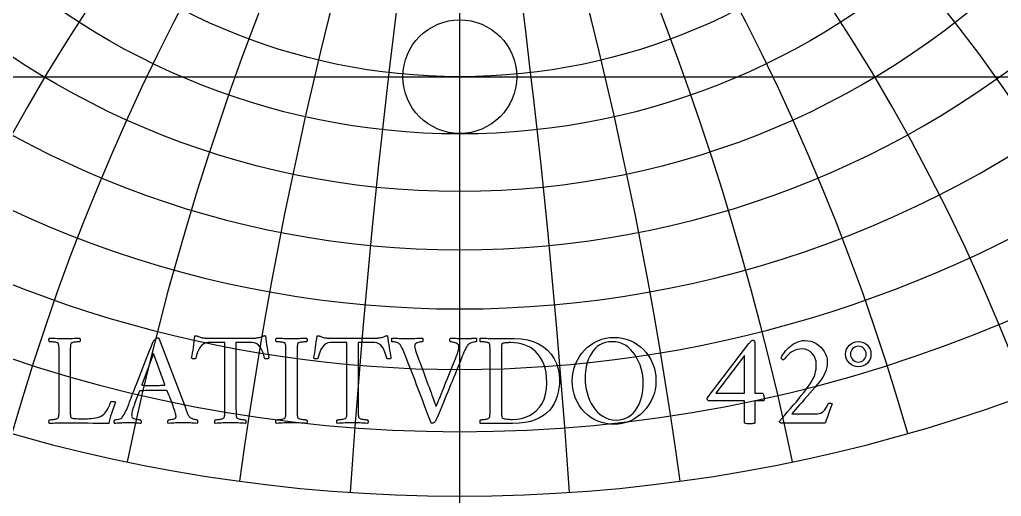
# Model space of a CAD drawing. Header units: millimetres. Extents: x -71 to 71, y -71 to 73.
# Drawn here: x -18.5 to 22.76, y -17.65 to 2.4 of the extents above; entities that cross this region are included whole.
import ezdxf

# ---------------------------------------------------------------- set-up
doc = ezdxf.new("R2010")
doc.units = ezdxf.units.MM
for name, color, linetype in [('CUT_INNER', 6, 'Continuous'), ('CUT_OUTER', 1, 'Continuous'), ('ENGRAVE', 7, 'Continuous'), ('ENGRAVE_FINE', 8, 'Continuous'), ('TEXT', 5, 'Continuous')]:
    doc.layers.add(name, color=color, linetype=linetype)

msp = doc.modelspace()

# ---------------------------------------------------------------- linework, layer by layer
at = {"layer": 'CUT_INNER'}
msp.add_circle((0, 0), 2.39, dxfattribs=at)
at = {"layer": 'CUT_OUTER'}
msp.add_arc((-0.0002, -0.0002), 71.2199, 143.788848, 87.803032, dxfattribs=at)
at = {"layer": 'ENGRAVE'}
for points in [[(0, -70.2), (0, 70.2)], [(-70.2, 0), (70.2, 0)]]:
    msp.add_lwpolyline(points, dxfattribs=at)
for centre, radius in [((0, 0), 70.2), ((0, 29.209), 34.0388), ((0, 27.169), 29.5772), ((0, 25.5175), 25.5175), ((0, 0), 45.9522), ((0, 0), 30.0798)]:
    msp.add_circle(centre, radius, dxfattribs=at)
for centre, radius, start, end in [((0, 31.741), 39.0191, 104.50551, 75.49449), ((0, 34.912), 44.6795, 146.69677, 33.30323), ((0, 38.9367), 51.2495, 168.64959, 11.35041), ((0, 44.1398), 59.0705, 185.608142, 354.391858), ((0, 51.0351), 68.6745, 199.959035, 340.040965), ((0, -41.3755), 61.8348, 42, 138), ((0, -41.3755), 61.8348, 42, 138)]:
    msp.add_arc(centre, radius, start, end, dxfattribs=at)
at = {"layer": 'ENGRAVE_FINE'}
for centre, radius, start, end in [((-350.6823, -41.3755), 356.0921, 3.846969, 18.080135), ((-350.6823, -41.3755), 356.0921, 3.846969, 18.080135), ((350.6823, -41.3755), 356.0921, 161.919865, 176.153031), ((350.6823, -41.3755), 356.0921, 161.919865, 176.153031), ((-169.8896, -41.3755), 180.7927, 7.744385, 36.376389), ((-169.8896, -41.3755), 180.7927, 7.744385, 36.376389), ((169.8896, -41.3755), 180.7927, 143.623611, 172.255615), ((169.8896, -41.3755), 180.7927, 143.623611, 172.255615), ((-107.1009, -41.3755), 123.6695, 11.745134, 55.103196), ((-107.1009, -41.3755), 123.6695, 11.745134, 55.103196), ((107.1009, -41.3755), 123.6695, 124.896804, 168.254866), ((107.1009, -41.3755), 123.6695, 124.896804, 168.254866), ((-73.6918, -41.3755), 96.1978, 15.907198, 74.457561), ((-73.6918, -41.3755), 96.1978, 15.907198, 74.457561), ((73.6918, -41.3755), 96.1978, 105.542439, 164.092802), ((73.6918, -41.3755), 96.1978, 105.542439, 164.092802), ((-51.8855, -41.3755), 80.7195, 20.296793, 94.565762), ((-51.8855, -41.3755), 80.7195, 20.296793, 94.565762), ((51.8855, -41.3755), 80.7195, 85.434238, 159.703207), ((51.8855, -41.3755), 80.7195, 85.434238, 159.703207), ((-35.7003, -41.3755), 71.4006, 24.992282, 112.762358), ((-35.7003, -41.3755), 71.4006, 24.992282, 112.762358), ((35.7003, -41.3755), 71.4006, 67.237642, 155.007718), ((35.7003, -41.3755), 71.4006, 67.237642, 155.007718), ((-22.506, -41.3755), 65.8032, 30.089288, 122.535602), ((-22.506, -41.3755), 65.8032, 30.089288, 122.535602), ((22.506, -41.3755), 65.8032, 57.464398, 149.910712), ((22.506, -41.3755), 65.8032, 57.464398, 149.910712), ((-10.9031, -41.3755), 62.7887, 35.707517, 130.834526), ((-10.9031, -41.3755), 62.7887, 35.707517, 130.834526), ((10.9031, -41.3755), 62.7887, 49.165474, 144.292483), ((10.9031, -41.3755), 62.7887, 49.165474, 144.292483), ((0, 94.8287), 121.3592, 234.73332, 305.26668)]:
    msp.add_arc(centre, radius, start, end, dxfattribs=at)
at = {"layer": 'TEXT'}
for points in [[(-16.3684, -13.94), (-16.3684, -13.9462), (-16.3684, -13.9538), (-16.3684, -13.9628), (-16.3684, -13.9732), (-16.3684, -14), (-16.3684, -14.0306), (-16.3684, -14.0651), (-16.3684, -14.1033), (-16.3681, -14.1426), (-16.367, -14.1801), (-16.3653, -14.2159), (-16.3629, -14.25), (-16.3594, -14.2797), (-16.3546, -14.3026), (-16.3484, -14.3185), (-16.3407, -14.3275), (-16.3115, -14.345), (-16.2792, -14.3586), (-16.2437, -14.3685), (-16.2051, -14.3745), (-16.1593, -14.3782), (-16.102, -14.3808), (-16.0334, -14.3823), (-15.9533, -14.3828), (-15.6488, -14.3828), (-15.5694, -14.3806), (-15.4862, -14.3738), (-15.3992, -14.3626), (-15.3084, -14.3469), (-15.2203, -14.3263), (-15.1416, -14.3005), (-15.0723, -14.2695), (-15.0122, -14.2334), (-14.9633, -14.1939), (-14.9161, -14.1476), (-14.8706, -14.0943), (-14.8268, -14.0341), (-14.7851, -13.9649), (-14.7458, -13.8846), (-14.709, -13.7933), (-14.6746, -13.6909), (-14.6656, -13.6764), (-14.6497, -13.666), (-14.6268, -13.6598), (-14.5971, -13.6577), (-14.5514, -13.6598), (-14.514, -13.666), (-14.485, -13.6764), (-14.4642, -13.6909), (-14.5038, -13.8033), (-14.5452, -13.9192), (-14.5882, -14.0386), (-14.6331, -14.1614), (-14.6747, -14.2815), (-14.7085, -14.3925), (-14.7342, -14.4946), (-14.7521, -14.5877), (-14.9704, -14.587), (-15.188, -14.5849), (-15.4049, -14.5814), (-15.6211, -14.5766), (-15.8439, -14.5717), (-16.0806, -14.5683), (-16.3311, -14.5662), (-16.5954, -14.5655), (-16.6871, -14.566), (-16.7739, -14.5676), (-16.8559, -14.5702), (-16.933, -14.5738), (-17.0085, -14.5774), (-17.0853, -14.58), (-17.1635, -14.5816), (-17.243, -14.5821), (-17.2525, -14.569), (-17.2589, -14.5517), (-17.2622, -14.5302), (-17.2624, -14.5046), (-17.2602, -14.479), (-17.2562, -14.4576), (-17.2505, -14.4403), (-17.243, -14.4271), (-17.223, -14.4266), (-17.196, -14.4251), (-17.1621, -14.4225), (-17.1213, -14.4188), (-17.0775, -14.4138), (-17.0348, -14.4071), (-16.9931, -14.3986), (-16.9524, -14.3884), (-16.917, -14.377), (-16.8908, -14.3649), (-16.8741, -14.3521), (-16.8666, -14.3386), (-16.8568, -14.3029), (-16.8493, -14.2624), (-16.8443, -14.2171), (-16.8417, -14.167), (-16.8405, -14.1133), (-16.8396, -14.0576), (-16.8391, -13.9999), (-16.8389, -13.94), (-16.8389, -11.6317), (-16.8391, -11.5717), (-16.8396, -11.5134), (-16.8405, -11.4568), (-16.8417, -11.402), (-16.8443, -11.3506), (-16.8493, -11.3044), (-16.8568, -11.2634), (-16.8666, -11.2276), (-16.8741, -11.212), (-16.8908, -11.1986), (-16.917, -11.1871), (-16.9524, -11.1778), (-16.9931, -11.17), (-17.0348, -11.1633), (-17.0775, -11.1576), (-17.1213, -11.1529), (-17.1621, -11.1493), (-17.196, -11.1467), (-17.223, -11.1451), (-17.243, -11.1446), (-17.2505, -11.1314), (-17.2562, -11.1141), (-17.2602, -11.0927), (-17.2624, -11.0671), (-17.2622, -11.0415), (-17.2589, -11.02), (-17.2525, -11.0027), (-17.243, -10.9896), (-17.1603, -10.9925), (-17.0784, -10.9958), (-16.997, -10.9995), (-16.9164, -11.0034), (-16.8365, -11.0071), (-16.7573, -11.0097), (-16.6788, -11.0112), (-16.6009, -11.0117), (-16.5212, -11.0112), (-16.4425, -11.0097), (-16.3648, -11.0071), (-16.2882, -11.0034), (-16.2112, -10.9995), (-16.1325, -10.9958), (-16.052, -10.9925), (-15.9699, -10.9896), (-15.9604, -11.0027), (-15.954, -11.02), (-15.9507, -11.0415), (-15.9505, -11.0671), (-15.9527, -11.0927), (-15.9567, -11.1141), (-15.9624, -11.1314), (-15.9699, -11.1446), (-15.9899, -11.1451), (-16.0169, -11.1467), (-16.0508, -11.1493), (-16.0917, -11.1529), (-16.1352, -11.1576), (-16.1775, -11.1633), (-16.2183, -11.17), (-16.2577, -11.1778), (-16.2923, -11.1871), (-16.3186, -11.1986), (-16.3366, -11.212), (-16.3463, -11.2276), (-16.3537, -11.2574), (-16.3594, -11.2913), (-16.3634, -11.3293), (-16.3657, -11.3715), (-16.3669, -11.4169), (-16.3677, -11.4643), (-16.3683, -11.5137), (-16.3684, -11.5653), (-16.3684, -11.5736), (-16.3684, -11.5819), (-16.3684, -11.5902), (-16.3684, -11.5985), (-16.3684, -11.6068), (-16.3684, -11.6151), (-16.3684, -11.6234), (-16.3684, -11.6317)], [(-13.9273, -13.8127), (-13.924, -13.8042), (-13.9141, -13.7788), (-13.8977, -13.7364), (-13.8747, -13.6771), (-13.8461, -13.6032), (-13.8131, -13.5172), (-13.7756, -13.4191), (-13.7335, -13.309), (-13.6877, -13.1894), (-13.6387, -13.0633), (-13.5867, -12.9306), (-13.5315, -12.7914), (-13.4746, -12.6478), (-13.4173, -12.5022), (-13.3597, -12.3544), (-13.3018, -12.2046), (-13.2442, -12.0553), (-13.1876, -11.9092), (-13.1321, -11.7661), (-13.0776, -11.6262), (-13.0252, -11.4919), (-12.9759, -11.366), (-12.9297, -11.2484), (-12.8866, -11.139), (-12.8722, -11.1162), (-12.8513, -11.092), (-12.8238, -11.0664), (-12.7897, -11.0394), (-12.7546, -11.0152), (-12.724, -10.9979), (-12.6979, -10.9875), (-12.6763, -10.9841), (-12.6712, -10.9842), (-12.6673, -10.9847), (-12.6643, -10.9856), (-12.6624, -10.9868), (-12.6605, -10.9884), (-12.6576, -10.9903), (-12.6536, -10.9925), (-12.6486, -10.9951), (-11.547, -13.8846), (-11.4927, -14.0272), (-11.4515, -14.1337), (-11.4235, -14.2043), (-11.4086, -14.2389), (-11.3915, -14.2683), (-11.3678, -14.2957), (-11.3375, -14.3209), (-11.3007, -14.3441), (-11.2606, -14.3647), (-11.2204, -14.3822), (-11.1803, -14.3965), (-11.1402, -14.4078), (-11.1037, -14.4162), (-11.0744, -14.4223), (-11.0525, -14.4259), (-11.0378, -14.4271), (-11.0284, -14.4429), (-11.0225, -14.4624), (-11.0201, -14.4858), (-11.0211, -14.5129), (-11.0239, -14.539), (-11.0267, -14.5593), (-11.0295, -14.5736), (-11.0322, -14.5821), (-11.1104, -14.5768), (-11.1844, -14.5717), (-11.2543, -14.5671), (-11.3201, -14.5627), (-11.3868, -14.5591), (-11.4598, -14.5565), (-11.5391, -14.555), (-11.6245, -14.5544), (-11.7146, -14.555), (-11.7968, -14.5565), (-11.871, -14.5591), (-11.9373, -14.5627), (-12.0035, -14.5671), (-12.0777, -14.5717), (-12.1599, -14.5768), (-12.25, -14.5821), (-12.2595, -14.569), (-12.2659, -14.5517), (-12.2692, -14.5302), (-12.2694, -14.5046), (-12.2668, -14.479), (-12.2618, -14.4576), (-12.2544, -14.4403), (-12.2445, -14.4271), (-12.2161, -14.4259), (-12.1808, -14.4223), (-12.1386, -14.4162), (-12.0895, -14.4078), (-12.0411, -14.3972), (-12.0009, -14.3849), (-11.9691, -14.3709), (-11.9456, -14.3552), (-11.9359, -14.342), (-11.929, -14.3247), (-11.9248, -14.3033), (-11.9234, -14.2777), (-11.9257, -14.2484), (-11.9324, -14.2106), (-11.9437, -14.164), (-11.9594, -14.1088), (-11.9786, -14.0474), (-12.0002, -13.9822), (-12.0243, -13.9132), (-12.0507, -13.8404), (-12.0784, -13.7662), (-12.1061, -13.693), (-12.1338, -13.6208), (-12.1615, -13.5498), (-12.1879, -13.4823), (-12.212, -13.4211), (-12.2336, -13.366), (-12.2528, -13.3173), (-12.2685, -13.2773), (-12.2798, -13.2488), (-12.2865, -13.2316), (-12.2888, -13.2259), (-12.2895, -13.2252), (-12.2915, -13.2232), (-12.295, -13.2197), (-12.2998, -13.2149), (-12.3054, -13.21), (-12.3109, -13.2066), (-12.3165, -13.2045), (-12.322, -13.2038), (-12.3659, -13.2014), (-12.4147, -13.1996), (-12.4683, -13.1986), (-12.5268, -13.1982), (-12.5867, -13.1982), (-12.6444, -13.1982), (-12.7001, -13.1982), (-12.7538, -13.1982), (-12.7676, -13.1982), (-12.7814, -13.1982), (-12.7953, -13.1982), (-12.8091, -13.1982), (-12.8226, -13.1982), (-12.8354, -13.1982), (-12.8475, -13.1982), (-12.8589, -13.1982), (-12.9388, -13.1984), (-13.0125, -13.1989), (-13.08, -13.1998), (-13.1412, -13.201), (-13.2035, -13.2029), (-13.2741, -13.2059), (-13.353, -13.2098), (-13.4402, -13.2149), (-13.4433, -13.2154), (-13.4471, -13.2169), (-13.4516, -13.2195), (-13.4568, -13.2232), (-13.4616, -13.2268), (-13.4651, -13.2294), (-13.4671, -13.2309), (-13.4678, -13.2315), (-13.4704, -13.2384), (-13.4782, -13.2591), (-13.4912, -13.2937), (-13.5093, -13.3422), (-13.5311, -13.4001), (-13.555, -13.4633), (-13.581, -13.5316), (-13.609, -13.6051), (-13.6372, -13.68), (-13.6637, -13.7525), (-13.6884, -13.8225), (-13.7114, -13.8902), (-13.7341, -13.9566), (-13.7522, -14.0175), (-13.7659, -14.0729), (-13.7751, -14.1227), (-13.7811, -14.1673), (-13.7854, -14.2071), (-13.788, -14.242), (-13.7889, -14.2721), (-13.7835, -14.301), (-13.7674, -14.3268), (-13.7406, -14.3495), (-13.7031, -14.369), (-13.6598, -14.3854), (-13.6159, -14.3988), (-13.5713, -14.409), (-13.526, -14.4161), (-13.4846, -14.4209), (-13.4519, -14.4244), (-13.4279, -14.4264), (-13.4125, -14.4271), (-13.4073, -14.4356), (-13.4028, -14.45), (-13.399, -14.4702), (-13.3959, -14.4963), (-13.3941, -14.5235), (-13.3945, -14.5468), (-13.3969, -14.5664), (-13.4014, -14.5821), (-13.4521, -14.5794), (-13.499, -14.5766), (-13.542, -14.5738), (-13.5813, -14.571), (-13.6187, -14.5683), (-13.656, -14.5655), (-13.6934, -14.5627), (-13.7308, -14.56), (-13.7711, -14.5576), (-13.8173, -14.5558), (-13.8693, -14.5548), (-13.9273, -14.5544), (-13.9857, -14.5548), (-14.0394, -14.5558), (-14.0882, -14.5576), (-14.1321, -14.56), (-14.1736, -14.5627), (-14.2151, -14.5655), (-14.2566, -14.5683), (-14.2982, -14.571), (-14.3424, -14.5738), (-14.3923, -14.5766), (-14.4476, -14.5794), (-14.5085, -14.5821), (-14.5133, -14.5736), (-14.5168, -14.5593), (-14.5189, -14.539), (-14.5196, -14.5129), (-14.5189, -14.4858), (-14.5168, -14.4624), (-14.5133, -14.4429), (-14.5085, -14.4271), (-14.4793, -14.4256), (-14.4414, -14.4209), (-14.3949, -14.4131), (-14.3397, -14.4022), (-14.2852, -14.3879), (-14.2407, -14.3697), (-14.2063, -14.3477), (-14.1819, -14.322), (-14.142, -14.2678), (-14.1051, -14.2106), (-14.0714, -14.1502), (-14.0408, -14.0867), (-14.0119, -14.0208), (-13.9833, -13.9532), (-13.9551, -13.8838), (-13.9273, -13.8127)], [(-8.5911, -10.9896), (-8.5554, -10.9879), (-8.515, -10.9827), (-8.4696, -10.974), (-8.4195, -10.9619), (-8.3703, -10.9484), (-8.3281, -10.9356), (-8.2928, -10.9235), (-8.2645, -10.9121), (-8.2441, -10.9024), (-8.2271, -10.8955), (-8.2136, -10.8913), (-8.2036, -10.89), (-8.1949, -10.8906), (-8.1856, -10.8927), (-8.1756, -10.8962), (-8.1648, -10.901), (-8.1505, -11.0245), (-8.1351, -11.146), (-8.1187, -11.2653), (-8.1012, -11.3826), (-8.0827, -11.4978), (-8.0631, -11.6109), (-8.0425, -11.722), (-8.0209, -11.831), (-8.0275, -11.8369), (-8.0361, -11.8434), (-8.0469, -11.8507), (-8.0597, -11.8587), (-8.0742, -11.8656), (-8.0901, -11.8697), (-8.1074, -11.8711), (-8.1261, -11.8697), (-8.1538, -11.868), (-8.1759, -11.8628), (-8.1925, -11.8542), (-8.2036, -11.8421), (-8.2358, -11.7068), (-8.2769, -11.5833), (-8.3271, -11.4715), (-8.3863, -11.3715), (-8.4548, -11.2892), (-8.5329, -11.2304), (-8.6208, -11.1951), (-8.7184, -11.1833), (-9.4048, -11.1833), (-9.4048, -13.94), (-9.4046, -13.9999), (-9.4041, -14.0576), (-9.4032, -14.1133), (-9.402, -14.167), (-9.3994, -14.2171), (-9.3944, -14.2624), (-9.387, -14.3029), (-9.3771, -14.3386), (-9.3674, -14.3521), (-9.3494, -14.3649), (-9.3231, -14.377), (-9.2885, -14.3884), (-9.2493, -14.3986), (-9.209, -14.4071), (-9.1676, -14.4138), (-9.1252, -14.4188), (-9.0856, -14.4225), (-9.0526, -14.4251), (-9.0261, -14.4266), (-9.0062, -14.4271), (-8.9988, -14.4403), (-8.9931, -14.4576), (-8.9891, -14.479), (-8.9869, -14.5046), (-8.987, -14.5302), (-8.9903, -14.5517), (-8.9967, -14.569), (-9.0062, -14.5821), (-9.0884, -14.5768), (-9.1688, -14.5717), (-9.2475, -14.5671), (-9.3245, -14.5627), (-9.4012, -14.5591), (-9.4788, -14.5565), (-9.5575, -14.555), (-9.6373, -14.5544), (-9.7151, -14.555), (-9.7937, -14.5565), (-9.8729, -14.5591), (-9.9528, -14.5627), (-10.0334, -14.5671), (-10.1147, -14.5717), (-10.1967, -14.5768), (-10.2794, -14.5821), (-10.2889, -14.569), (-10.2953, -14.5517), (-10.2986, -14.5302), (-10.2988, -14.5046), (-10.2965, -14.479), (-10.2925, -14.4576), (-10.2868, -14.4403), (-10.2794, -14.4271), (-10.2593, -14.4266), (-10.2323, -14.4251), (-10.1984, -14.4225), (-10.1576, -14.4188), (-10.1138, -14.4138), (-10.0711, -14.4071), (-10.0294, -14.3986), (-9.9888, -14.3884), (-9.9533, -14.377), (-9.9272, -14.3649), (-9.9104, -14.3521), (-9.903, -14.3386), (-9.8931, -14.3029), (-9.8857, -14.2624), (-9.8807, -14.2171), (-9.8781, -14.167), (-9.8769, -14.1133), (-9.876, -14.0576), (-9.8755, -13.9999), (-9.8753, -13.94), (-9.8753, -11.1833), (-10.5728, -11.1833), (-10.6703, -11.1951), (-10.7582, -11.2304), (-10.8364, -11.2892), (-10.9049, -11.3715), (-10.9644, -11.4715), (-11.0156, -11.5833), (-11.0585, -11.7068), (-11.0931, -11.8421), (-11.1042, -11.8542), (-11.1208, -11.8628), (-11.1429, -11.868), (-11.1706, -11.8697), (-11.1891, -11.8711), (-11.2059, -11.8697), (-11.2209, -11.8656), (-11.2343, -11.8587), (-11.2459, -11.8507), (-11.2557, -11.8434), (-11.2638, -11.8369), (-11.2702, -11.831), (-11.2488, -11.722), (-11.2287, -11.6109), (-11.21, -11.4978), (-11.1927, -11.3826), (-11.1765, -11.2653), (-11.1609, -11.146), (-11.146, -11.0245), (-11.1319, -10.901), (-11.1173, -10.8967), (-11.1014, -10.8948), (-11.0841, -10.8953), (-11.0654, -10.8983), (-11.0471, -10.9026), (-11.0308, -10.9073), (-11.0167, -10.9123), (-11.0045, -10.9176), (-10.977, -10.9289), (-10.9443, -10.9405), (-10.9065, -10.9524), (-10.8634, -10.9647), (-10.8193, -10.9756), (-10.7783, -10.9834), (-10.7404, -10.988), (-10.7056, -10.9896)], [(-7.0688, -11.0117), (-6.9891, -11.0112), (-6.9104, -11.0097), (-6.8327, -11.0071), (-6.7561, -11.0034), (-6.6791, -10.9995), (-6.6004, -10.9958), (-6.5199, -10.9925), (-6.4378, -10.9896), (-6.4283, -11.0027), (-6.4219, -11.02), (-6.4186, -11.0415), (-6.4184, -11.0671), (-6.4206, -11.0927), (-6.4246, -11.1141), (-6.4303, -11.1314), (-6.4378, -11.1446), (-6.4578, -11.1451), (-6.4848, -11.1467), (-6.5187, -11.1493), (-6.5595, -11.1529), (-6.6031, -11.1576), (-6.6453, -11.1633), (-6.6862, -11.17), (-6.7256, -11.1778), (-6.7602, -11.1871), (-6.7865, -11.1986), (-6.8045, -11.212), (-6.8142, -11.2276), (-6.8216, -11.2574), (-6.8273, -11.2913), (-6.8313, -11.3293), (-6.8336, -11.3715), (-6.8348, -11.4169), (-6.8356, -11.4643), (-6.8361, -11.5137), (-6.8363, -11.5653), (-6.8363, -11.5736), (-6.8363, -11.5819), (-6.8363, -11.5902), (-6.8363, -11.5985), (-6.8363, -11.6068), (-6.8363, -11.6151), (-6.8363, -11.6234), (-6.8363, -11.6317), (-6.8363, -13.94), (-6.8363, -13.9483), (-6.8363, -13.9566), (-6.8363, -13.9649), (-6.8363, -13.9732), (-6.8363, -13.9815), (-6.8363, -13.9898), (-6.8363, -13.9981), (-6.8363, -14.0064), (-6.8361, -14.0578), (-6.8356, -14.1068), (-6.8348, -14.1533), (-6.8336, -14.1974), (-6.8313, -14.2384), (-6.8273, -14.2756), (-6.8216, -14.309), (-6.8142, -14.3386), (-6.8045, -14.3521), (-6.7865, -14.3649), (-6.7602, -14.377), (-6.7256, -14.3884), (-6.6862, -14.3986), (-6.6453, -14.4071), (-6.6031, -14.4138), (-6.5595, -14.4188), (-6.5187, -14.4225), (-6.4848, -14.4251), (-6.4578, -14.4266), (-6.4378, -14.4271), (-6.4303, -14.4403), (-6.4246, -14.4576), (-6.4206, -14.479), (-6.4184, -14.5046), (-6.4186, -14.5302), (-6.4219, -14.5517), (-6.4283, -14.569), (-6.4378, -14.5821), (-6.5199, -14.5768), (-6.6004, -14.5717), (-6.6791, -14.5671), (-6.7561, -14.5627), (-6.8327, -14.5591), (-6.9104, -14.5565), (-6.9891, -14.555), (-7.0688, -14.5544), (-7.1467, -14.555), (-7.2252, -14.5565), (-7.3044, -14.5591), (-7.3843, -14.5627), (-7.4649, -14.5671), (-7.5462, -14.5717), (-7.6282, -14.5768), (-7.7109, -14.5821), (-7.7204, -14.569), (-7.7268, -14.5517), (-7.7301, -14.5302), (-7.7303, -14.5046), (-7.7281, -14.479), (-7.7241, -14.4576), (-7.7184, -14.4403), (-7.7109, -14.4271), (-7.6909, -14.4266), (-7.6639, -14.4251), (-7.63, -14.4225), (-7.5891, -14.4188), (-7.5454, -14.4138), (-7.5027, -14.4071), (-7.461, -14.3986), (-7.4203, -14.3884), (-7.3849, -14.377), (-7.3587, -14.3649), (-7.342, -14.3521), (-7.3345, -14.3386), (-7.3247, -14.3029), (-7.3172, -14.2624), (-7.3122, -14.2171), (-7.3096, -14.167), (-7.3084, -14.1133), (-7.3075, -14.0576), (-7.307, -13.9999), (-7.3068, -13.94), (-7.3068, -11.6317), (-7.307, -11.5717), (-7.3075, -11.5134), (-7.3084, -11.4568), (-7.3096, -11.402), (-7.3122, -11.3506), (-7.3172, -11.3044), (-7.3247, -11.2634), (-7.3345, -11.2276), (-7.342, -11.212), (-7.3587, -11.1986), (-7.3849, -11.1871), (-7.4203, -11.1778), (-7.461, -11.17), (-7.5027, -11.1633), (-7.5454, -11.1576), (-7.5891, -11.1529), (-7.63, -11.1493), (-7.6639, -11.1467), (-7.6909, -11.1451), (-7.7109, -11.1446), (-7.7184, -11.1314), (-7.7241, -11.1141), (-7.7281, -11.0927), (-7.7303, -11.0671), (-7.7301, -11.0415), (-7.7268, -11.02), (-7.7204, -11.0027), (-7.7109, -10.9896), (-7.6282, -10.9925), (-7.5462, -10.9958), (-7.4649, -10.9995), (-7.3843, -11.0034), (-7.3044, -11.0071), (-7.2252, -11.0097), (-7.1467, -11.0112), (-7.0688, -11.0117)], [(-3.4597, -10.9896), (-3.424, -10.9879), (-3.3836, -10.9827), (-3.3382, -10.974), (-3.2881, -10.9619), (-3.239, -10.9484), (-3.1967, -10.9356), (-3.1615, -10.9235), (-3.1331, -10.9121), (-3.1127, -10.9024), (-3.0957, -10.8955), (-3.0822, -10.8913), (-3.0722, -10.89), (-3.0635, -10.8906), (-3.0542, -10.8927), (-3.0442, -10.8962), (-3.0334, -10.901), (-3.0191, -11.0245), (-3.0037, -11.146), (-2.9873, -11.2653), (-2.9698, -11.3826), (-2.9513, -11.4978), (-2.9317, -11.6109), (-2.9111, -11.722), (-2.8895, -11.831), (-2.8961, -11.8369), (-2.9047, -11.8434), (-2.9155, -11.8507), (-2.9283, -11.8587), (-2.9428, -11.8656), (-2.9587, -11.8697), (-2.976, -11.8711), (-2.9947, -11.8697), (-3.0224, -11.868), (-3.0445, -11.8628), (-3.0611, -11.8542), (-3.0722, -11.8421), (-3.1044, -11.7068), (-3.1455, -11.5833), (-3.1957, -11.4715), (-3.2549, -11.3715), (-3.3234, -11.2892), (-3.4016, -11.2304), (-3.4894, -11.1951), (-3.587, -11.1833), (-4.2734, -11.1833), (-4.2734, -13.94), (-4.2732, -13.9999), (-4.2727, -14.0576), (-4.2718, -14.1133), (-4.2706, -14.167), (-4.268, -14.2171), (-4.263, -14.2624), (-4.2556, -14.3029), (-4.2457, -14.3386), (-4.236, -14.3521), (-4.218, -14.3649), (-4.1917, -14.377), (-4.1571, -14.3884), (-4.1179, -14.3986), (-4.0776, -14.4071), (-4.0362, -14.4138), (-3.9939, -14.4188), (-3.9542, -14.4225), (-3.9212, -14.4251), (-3.8947, -14.4266), (-3.8748, -14.4271), (-3.8674, -14.4403), (-3.8617, -14.4576), (-3.8577, -14.479), (-3.8555, -14.5046), (-3.8556, -14.5302), (-3.8589, -14.5517), (-3.8653, -14.569), (-3.8748, -14.5821), (-3.957, -14.5768), (-4.0374, -14.5717), (-4.1162, -14.5671), (-4.1931, -14.5627), (-4.2698, -14.5591), (-4.3474, -14.5565), (-4.4261, -14.555), (-4.5059, -14.5544), (-4.5837, -14.555), (-4.6623, -14.5565), (-4.7415, -14.5591), (-4.8214, -14.5627), (-4.902, -14.5671), (-4.9833, -14.5717), (-5.0653, -14.5768), (-5.148, -14.5821), (-5.1575, -14.569), (-5.1639, -14.5517), (-5.1672, -14.5302), (-5.1674, -14.5046), (-5.1651, -14.479), (-5.1611, -14.4576), (-5.1554, -14.4403), (-5.148, -14.4271), (-5.1279, -14.4266), (-5.1009, -14.4251), (-5.067, -14.4225), (-5.0262, -14.4188), (-4.9825, -14.4138), (-4.9397, -14.4071), (-4.898, -14.3986), (-4.8574, -14.3884), (-4.8219, -14.377), (-4.7958, -14.3649), (-4.779, -14.3521), (-4.7716, -14.3386), (-4.7617, -14.3029), (-4.7543, -14.2624), (-4.7493, -14.2171), (-4.7467, -14.167), (-4.7455, -14.1133), (-4.7446, -14.0576), (-4.7441, -13.9999), (-4.7439, -13.94), (-4.7439, -11.1833), (-5.4414, -11.1833), (-5.5389, -11.1951), (-5.6268, -11.2304), (-5.705, -11.2892), (-5.7735, -11.3715), (-5.833, -11.4715), (-5.8842, -11.5833), (-5.9271, -11.7068), (-5.9617, -11.8421), (-5.9728, -11.8542), (-5.9894, -11.8628), (-6.0115, -11.868), (-6.0392, -11.8697), (-6.0577, -11.8711), (-6.0745, -11.8697), (-6.0896, -11.8656), (-6.1029, -11.8587), (-6.1145, -11.8507), (-6.1243, -11.8434), (-6.1325, -11.8369), (-6.1389, -11.831), (-6.1174, -11.722), (-6.0973, -11.6109), (-6.0787, -11.4978), (-6.0614, -11.3826), (-6.0451, -11.2653), (-6.0295, -11.146), (-6.0146, -11.0245), (-6.0005, -10.901), (-5.9859, -10.8967), (-5.97, -10.8948), (-5.9527, -10.8953), (-5.934, -10.8983), (-5.9157, -10.9026), (-5.8994, -10.9073), (-5.8853, -10.9123), (-5.8731, -10.9176), (-5.8456, -10.9289), (-5.813, -10.9405), (-5.7751, -10.9524), (-5.732, -10.9647), (-5.6879, -10.9756), (-5.6469, -10.9834), (-5.609, -10.988), (-5.5742, -10.9896)], [(-2.2308, -11.0117), (-2.1429, -11.0112), (-2.0564, -11.0097), (-1.9713, -11.0071), (-1.8876, -11.0034), (-1.8049, -10.9995), (-1.7229, -10.9958), (-1.6416, -10.9925), (-1.561, -10.9896), (-1.5563, -11.0033), (-1.5534, -11.0221), (-1.5522, -11.0462), (-1.5527, -11.0754), (-1.555, -11.1036), (-1.5589, -11.1245), (-1.5646, -11.1382), (-1.5721, -11.1446), (-1.5868, -11.1454), (-1.6088, -11.148), (-1.638, -11.1524), (-1.6745, -11.1584), (-1.7141, -11.1667), (-1.7527, -11.1778), (-1.7902, -11.1916), (-1.8267, -11.2082), (-1.8582, -11.2288), (-1.8807, -11.2546), (-1.8942, -11.2856), (-1.8987, -11.3217), (-1.8924, -11.3778), (-1.8738, -11.4573), (-1.8426, -11.5604), (-1.799, -11.6871), (-1.775, -11.753), (-1.7471, -11.8289), (-1.7155, -11.9149), (-1.68, -12.0109), (-1.6418, -12.1145), (-1.6018, -12.2233), (-1.5601, -12.3373), (-1.5167, -12.4565), (-1.4723, -12.5783), (-1.4275, -12.7001), (-1.3823, -12.8218), (-1.3368, -12.9436), (-1.2922, -13.063), (-1.2496, -13.1775), (-1.2092, -13.2872), (-1.1708, -13.392), (-1.1351, -13.4897), (-1.1029, -13.5781), (-1.0742, -13.6572), (-1.049, -13.7269), (-1.028, -13.7845), (-1.0123, -13.8272), (-1.0017, -13.8551), (-0.9964, -13.868), (-0.9877, -13.8492), (-0.9729, -13.8148), (-0.9518, -13.7648), (-0.9244, -13.6992), (-0.8921, -13.6208), (-0.8559, -13.5325), (-0.816, -13.434), (-0.7722, -13.3256), (-0.7253, -13.2091), (-0.676, -13.0868), (-0.6243, -12.9587), (-0.5702, -12.8246), (-0.5146, -12.6871), (-0.4588, -12.5485), (-0.4025, -12.4089), (-0.346, -12.2683), (-0.2901, -12.1292), (-0.2359, -11.9943), (-0.1835, -11.8635), (-0.1329, -11.7369), (-0.1142, -11.6891), (-0.0969, -11.64), (-0.081, -11.5895), (-0.0664, -11.5376), (-0.0543, -11.4871), (-0.0457, -11.4407), (-0.0405, -11.3985), (-0.0387, -11.3605), (-0.0434, -11.319), (-0.0574, -11.283), (-0.0808, -11.2525), (-0.1135, -11.2276), (-0.1515, -11.2072), (-0.191, -11.1903), (-0.2318, -11.1768), (-0.274, -11.1667), (-0.3136, -11.1595), (-0.3467, -11.1543), (-0.3731, -11.1512), (-0.393, -11.1501), (-0.4027, -11.1413), (-0.4096, -11.1259), (-0.4138, -11.1039), (-0.4152, -11.0754), (-0.4138, -11.0462), (-0.4096, -11.0221), (-0.4027, -11.0033), (-0.393, -10.9896), (-0.3193, -10.9925), (-0.2477, -10.9958), (-0.1782, -10.9995), (-0.1107, -11.0034), (-0.0432, -11.0071), (0.0263, -11.0097), (0.0979, -11.0112), (0.1716, -11.0117), (0.232, -11.0116), (0.2858, -11.011), (0.333, -11.0102), (0.3736, -11.009), (0.4108, -11.0074), (0.4477, -11.0055), (0.4842, -11.0033), (0.5203, -11.0007), (0.5584, -10.9979), (0.6006, -10.9951), (0.647, -10.9924), (0.6975, -10.9896), (0.702, -11.0034), (0.7044, -11.0228), (0.7047, -11.0477), (0.703, -11.0782), (0.6999, -11.1072), (0.6961, -11.128), (0.6916, -11.1404), (0.6864, -11.1446), (0.6644, -11.1463), (0.6317, -11.1515), (0.5883, -11.1602), (0.5342, -11.1723), (0.4776, -11.1896), (0.4269, -11.2138), (0.3821, -11.2449), (0.3432, -11.283), (0.3164, -11.3177), (0.2858, -11.3667), (0.2513, -11.4298), (0.2131, -11.5072), (0.1742, -11.5907), (0.1377, -11.6725), (0.1036, -11.7526), (0.072, -11.831), (-0.0012, -12.0126), (-0.0713, -12.1866), (-0.1382, -12.353), (-0.202, -12.5118), (-0.264, -12.6655), (-0.3252, -12.8163), (-0.3858, -12.9644), (-0.4456, -13.1097), (-0.5056, -13.255), (-0.5667, -13.4031), (-0.6288, -13.5539), (-0.6919, -13.7075), (-0.7577, -13.8667), (-0.8276, -14.0341), (-0.9016, -14.2099), (-0.9798, -14.3939), (-1.0024, -14.4423), (-1.0261, -14.4825), (-1.0509, -14.5143), (-1.0767, -14.5378), (-1.1031, -14.5548), (-1.1299, -14.5669), (-1.1571, -14.5742), (-1.1846, -14.5766), (-1.1926, -14.5743), (-1.1998, -14.5676), (-1.2064, -14.5563), (-1.2123, -14.5406), (-1.2178, -14.5238), (-1.2233, -14.5095), (-1.2289, -14.4975), (-1.2344, -14.488), (-1.3242, -14.2512), (-1.4109, -14.0223), (-1.4944, -13.8014), (-1.5748, -13.5885), (-1.6541, -13.3787), (-1.734, -13.1671), (-1.8146, -12.9538), (-1.8959, -12.7388), (-1.9801, -12.5174), (-2.0696, -12.2849), (-2.1642, -12.0413), (-2.264, -11.7867), (-2.2943, -11.7085), (-2.3242, -11.6345), (-2.3538, -11.5646), (-2.383, -11.4989), (-2.413, -11.4366), (-2.4446, -11.3771), (-2.478, -11.3203), (-2.5131, -11.2664), (-2.5297, -11.2453), (-2.5519, -11.2262), (-2.5795, -11.2093), (-2.6127, -11.1944), (-2.6486, -11.1816), (-2.684, -11.1709), (-2.7191, -11.1622), (-2.7539, -11.1557), (-2.7863, -11.1508), (-2.8141, -11.1474), (-2.8375, -11.1453), (-2.8563, -11.1446), (-2.8587, -11.1399), (-2.8605, -11.1259), (-2.8615, -11.1025), (-2.8618, -11.0699), (-2.8615, -11.0368), (-2.8605, -11.0124), (-2.8587, -10.9967), (-2.8563, -10.9896), (-2.7662, -10.9925), (-2.684, -10.9958), (-2.6098, -10.9995), (-2.5436, -11.0034), (-2.4773, -11.0071), (-2.4031, -11.0097), (-2.3209, -11.0112), (-2.2308, -11.0117)], [(2.2917, -11.0062), (2.5775, -11.0206), (2.8425, -11.0636), (3.0867, -11.1354), (3.3102, -11.2359), (3.5109, -11.3612), (3.6866, -11.5072), (3.8375, -11.6739), (3.9634, -11.8614), (4.0627, -12.0661), (4.1336, -12.2842), (4.1762, -12.5158), (4.1904, -12.7609), (4.1845, -12.9315), (4.1668, -13.1), (4.1374, -13.2664), (4.0963, -13.4307), (4.0411, -13.5899), (3.9696, -13.7407), (3.8819, -13.8833), (3.778, -14.0175), (3.656, -14.1408), (3.5143, -14.2507), (3.3529, -14.347), (3.1718, -14.4299), (2.9691, -14.4965), (2.7428, -14.5441), (2.493, -14.5726), (2.2197, -14.5821), (0.8691, -14.5821), (0.8596, -14.569), (0.8532, -14.5517), (0.8499, -14.5302), (0.8497, -14.5046), (0.8519, -14.479), (0.8559, -14.4576), (0.8616, -14.4403), (0.8691, -14.4271), (0.8891, -14.4266), (0.9161, -14.4251), (0.95, -14.4225), (0.9909, -14.4188), (1.0346, -14.4138), (1.0773, -14.4071), (1.119, -14.3986), (1.1597, -14.3884), (1.1951, -14.377), (1.2213, -14.3649), (1.238, -14.3521), (1.2455, -14.3386), (1.2553, -14.3029), (1.2628, -14.2624), (1.2678, -14.2171), (1.2704, -14.167), (1.2716, -14.1133), (1.2725, -14.0576), (1.273, -13.9999), (1.2732, -13.94), (1.2732, -11.6317), (1.273, -11.5717), (1.2725, -11.5134), (1.2716, -11.4568), (1.2704, -11.402), (1.2678, -11.3506), (1.2628, -11.3044), (1.2553, -11.2634), (1.2455, -11.2276), (1.238, -11.212), (1.2213, -11.1986), (1.1951, -11.1871), (1.1597, -11.1778), (1.119, -11.17), (1.0773, -11.1633), (1.0346, -11.1576), (0.9909, -11.1529), (0.95, -11.1493), (0.9161, -11.1467), (0.8891, -11.1451), (0.8691, -11.1446), (0.8616, -11.1314), (0.8559, -11.1141), (0.8519, -11.0927), (0.8497, -11.0671), (0.8499, -11.0415), (0.8532, -11.02), (0.8596, -11.0027), (0.8691, -10.9896), (0.9518, -10.9925), (1.0338, -10.9958), (1.1151, -10.9995), (1.1957, -11.0034), (1.2756, -11.0071), (1.3548, -11.0097), (1.4333, -11.0112), (1.5112, -11.0117), (1.5953, -11.0116), (1.6869, -11.011), (1.7862, -11.0102), (1.8931, -11.009), (2.0011, -11.0078), (2.1035, -11.0069), (2.2004, -11.0064), (2.2917, -11.0062)], [(6.4765, -10.9619), (6.6538, -10.9702), (6.8259, -10.9951), (6.9929, -11.0366), (7.1546, -11.0948), (7.3091, -11.1683), (7.4542, -11.256), (7.59, -11.3579), (7.7165, -11.4739), (7.8318, -11.6026), (7.9344, -11.7424), (8.0242, -11.8933), (8.1012, -12.0552), (8.1629, -12.2269), (8.207, -12.4074), (8.2335, -12.5964), (8.2423, -12.7942), (8.2335, -12.9818), (8.207, -13.163), (8.1629, -13.3375), (8.1012, -13.5055), (8.0242, -13.6653), (7.9344, -13.8155), (7.8318, -13.9559), (7.7165, -14.0867), (7.59, -14.2057), (7.4542, -14.3109), (7.3091, -14.4022), (7.1546, -14.4797), (6.9929, -14.5415), (6.8259, -14.5856), (6.6538, -14.612), (6.4765, -14.6209), (6.3016, -14.6126), (6.1312, -14.5877), (5.9653, -14.5461), (5.804, -14.488), (5.6497, -14.4145), (5.505, -14.3268), (5.3701, -14.2249), (5.2449, -14.1088), (5.1309, -13.9801), (5.0297, -13.8404), (4.9413, -13.6895), (4.8657, -13.5276), (4.8051, -13.3562), (4.7619, -13.1768), (4.736, -12.9895), (4.7273, -12.7942), (4.736, -12.6063), (4.7619, -12.4247), (4.8051, -12.2493), (4.8657, -12.0801), (4.9413, -11.919), (5.0297, -11.768), (5.1309, -11.627), (5.2449, -11.4961), (5.3701, -11.3771), (5.505, -11.2719), (5.6497, -11.1806), (5.804, -11.1031), (5.9653, -11.0413), (6.1312, -10.9972), (6.3016, -10.9707), (6.4765, -10.9619)], [(12.3109, -11.0837), (12.3315, -11.0858), (12.349, -11.092), (12.3633, -11.1024), (12.3746, -11.1169), (12.3831, -11.1335), (12.3891, -11.1501), (12.3927, -11.1667), (12.3939, -11.1833), (12.3939, -13.3145), (12.715, -13.3145), (12.7285, -13.3186), (12.7413, -13.3311), (12.7534, -13.3519), (12.7648, -13.3809), (12.7745, -13.4155), (12.7814, -13.4529), (12.7856, -13.493), (12.787, -13.5359), (12.7859, -13.5643), (12.7828, -13.5885), (12.7776, -13.6086), (12.7704, -13.6245), (12.3939, -13.6245), (12.3939, -14.571), (12.3917, -14.5719), (12.385, -14.5745), (12.3737, -14.5788), (12.358, -14.5849), (12.3322, -14.5909), (12.2908, -14.5953), (12.2339, -14.5979), (12.1615, -14.5987), (12.0767, -14.596), (12.0162, -14.5877), (11.9798, -14.5738), (11.9677, -14.5544), (11.9677, -13.6245), (10.4455, -13.6245), (10.4325, -13.6153), (10.4212, -13.6044), (10.4117, -13.5918), (10.4039, -13.5774), (10.3979, -13.5627), (10.3936, -13.5491), (10.391, -13.5364), (10.3901, -13.5248), (12.1504, -11.2221), (12.1656, -11.2043), (12.1836, -11.184), (12.2044, -11.1614), (12.2279, -11.1363), (12.2518, -11.1133), (12.2736, -11.0968), (12.2933, -11.087), (12.3109, -11.0837)], [(15.6488, -13.7573), (15.6208, -13.826), (15.5921, -13.8992), (15.5627, -13.9768), (15.5326, -14.059), (15.5028, -14.1419), (15.4744, -14.2216), (15.4475, -14.2983), (15.4219, -14.3718), (15.399, -14.4379), (15.3803, -14.4922), (15.3658, -14.5347), (15.3554, -14.5655), (13.4844, -14.5655), (13.476, -14.5591), (13.4671, -14.551), (13.458, -14.5411), (13.4485, -14.5295), (13.44, -14.5176), (13.4339, -14.5067), (13.4303, -14.4968), (13.4291, -14.488), (13.5433, -14.3593), (13.6588, -14.2278), (13.7757, -14.0936), (13.8941, -13.9566), (14.0117, -13.8186), (14.1266, -13.6812), (14.2386, -13.5446), (14.348, -13.4086), (14.4521, -13.2757), (14.5486, -13.1484), (14.6375, -13.0266), (14.7189, -12.9104), (14.7944, -12.7924), (14.8552, -12.6821), (14.901, -12.5793), (14.932, -12.4842), (14.9526, -12.3918), (14.9673, -12.2973), (14.9761, -12.2008), (14.979, -12.1022), (14.9685, -11.9694), (14.9368, -11.8476), (14.8841, -11.7369), (14.8102, -11.6372), (14.7201, -11.5549), (14.6185, -11.4961), (14.5056, -11.4608), (14.3812, -11.449), (14.2767, -11.4549), (14.1791, -11.4726), (14.0885, -11.502), (14.0048, -11.5431), (13.9283, -11.5912), (13.8595, -11.6414), (13.7982, -11.6936), (13.7446, -11.748), (13.6989, -11.7998), (13.6616, -11.8448), (13.6325, -11.8829), (13.6118, -11.914), (13.595, -11.9118), (13.5779, -11.905), (13.5604, -11.8938), (13.5426, -11.878), (13.5268, -11.8613), (13.5156, -11.8469), (13.5088, -11.835), (13.5066, -11.8254), (13.5185, -11.7962), (13.5377, -11.7583), (13.5642, -11.7118), (13.5979, -11.6566), (13.6389, -11.5964), (13.6872, -11.5348), (13.7427, -11.4719), (13.8055, -11.4075), (13.8745, -11.3449), (13.9487, -11.2871), (14.0281, -11.2342), (14.1127, -11.1861), (14.2025, -11.1461), (14.2975, -11.1176), (14.3976, -11.1005), (14.503, -11.0948), (14.6301, -11.1029), (14.7514, -11.1273), (14.8668, -11.1679), (14.9763, -11.2248), (15.0773, -11.2946), (15.1672, -11.3736), (15.2461, -11.462), (15.3139, -11.5597), (15.3684, -11.6639), (15.4073, -11.7715), (15.4307, -11.8825), (15.4385, -11.997), (15.4333, -12.1116), (15.4177, -12.2226), (15.3918, -12.3302), (15.3554, -12.4344), (15.3101, -12.535), (15.2572, -12.6322), (15.1966, -12.726), (15.1285, -12.8163), (15.0318, -12.9344), (14.9299, -13.0564), (14.8228, -13.1822), (14.7105, -13.3117), (14.5972, -13.4411), (14.4871, -13.5664), (14.38, -13.6874), (14.276, -13.8044), (14.1788, -13.9135), (14.092, -14.0113), (14.0155, -14.0976), (13.9494, -14.1725), (15.0233, -14.1725), (15.0999, -14.1661), (15.1693, -14.1469), (15.2314, -14.1149), (15.2862, -14.0701), (15.3366, -14.0121), (15.3852, -13.9407), (15.4321, -13.8558), (15.4772, -13.7573), (15.4852, -13.7428), (15.498, -13.7324), (15.5156, -13.7262), (15.5381, -13.7241), (15.5478, -13.7248), (15.5602, -13.7269), (15.5755, -13.7303), (15.5935, -13.7352), (15.6114, -13.7407), (15.6267, -13.7463), (15.6391, -13.7518), (15.6488, -13.7573)], [(1.7492, -11.6428), (1.7492, -13.9455), (1.7492, -13.9679), (1.7492, -13.9961), (1.7492, -14.0301), (1.7492, -14.0701), (1.7497, -14.1126), (1.7513, -14.1545), (1.7539, -14.1957), (1.7575, -14.2362), (1.7618, -14.2723), (1.7665, -14.3005), (1.7715, -14.3207), (1.7769, -14.333), (1.7996, -14.3534), (1.8343, -14.3704), (1.8812, -14.3839), (1.9402, -14.3939), (2.0064, -14.4012), (2.0751, -14.4064), (2.1462, -14.4095), (2.2197, -14.4105), (2.4095, -14.4001), (2.5913, -14.369), (2.7651, -14.3171), (2.931, -14.2445), (3.0852, -14.1505), (3.2237, -14.0348), (3.3467, -13.8973), (3.4541, -13.738), (3.5413, -13.5562), (3.6036, -13.3512), (3.641, -13.123), (3.6534, -12.8717), (3.6456, -12.6506), (3.6223, -12.4468), (3.5834, -12.2603), (3.5289, -12.0912), (3.4611, -11.9381), (3.3822, -11.7998), (3.2922, -11.6765), (3.1912, -11.568), (3.0812, -11.4739), (2.9643, -11.3937), (2.8404, -11.3273), (2.7096, -11.2747), (2.5738, -11.2347), (2.4349, -11.2062), (2.2929, -11.189), (2.1478, -11.1833), (2.1277, -11.1835), (2.1007, -11.184), (2.0668, -11.1849), (2.026, -11.1861), (1.9824, -11.188), (1.9402, -11.1909), (1.8994, -11.1949), (1.8599, -11.1999), (1.8253, -11.2065), (1.799, -11.2152), (1.781, -11.2259), (1.7714, -11.2387), (1.7639, -11.2686), (1.7582, -11.303), (1.7542, -11.342), (1.752, -11.3854), (1.7508, -11.4316), (1.7499, -11.4788), (1.7494, -11.5271), (1.7492, -11.5764), (1.7492, -11.5847), (1.7492, -11.593), (1.7492, -11.6013), (1.7492, -11.6096), (1.7492, -11.6179), (1.7492, -11.6262), (1.7492, -11.6345), (1.7492, -11.6428)], [(6.399, -11.1446), (6.2523, -11.1531), (6.1167, -11.1785), (5.9922, -11.2209), (5.8787, -11.2802), (5.7758, -11.3534), (5.6829, -11.4373), (5.6, -11.5319), (5.5272, -11.6372), (5.4639, -11.7511), (5.4096, -11.8711), (5.3642, -11.9974), (5.3279, -12.1299), (5.3001, -12.2655), (5.2802, -12.4011), (5.2682, -12.5368), (5.2642, -12.6724), (5.2696, -12.83), (5.2857, -12.9872), (5.3125, -13.1441), (5.35, -13.3007), (5.398, -13.4536), (5.4559, -13.5996), (5.5239, -13.7387), (5.6019, -13.8708), (5.6896, -13.9931), (5.7867, -14.1026), (5.893, -14.1993), (6.0088, -14.2832), (6.1338, -14.351), (6.2682, -14.3994), (6.412, -14.4285), (6.5651, -14.4382), (6.7118, -14.4297), (6.8474, -14.4043), (6.9719, -14.3619), (7.0854, -14.3026), (7.1885, -14.2291), (7.2819, -14.1441), (7.3657, -14.0478), (7.4397, -13.94), (7.5042, -13.8236), (7.5594, -13.7013), (7.6052, -13.5731), (7.6417, -13.439), (7.6696, -13.3022), (7.6895, -13.1657), (7.7014, -13.0296), (7.7054, -12.8938), (7.7, -12.7364), (7.6839, -12.5797), (7.6571, -12.4236), (7.6196, -12.2683), (7.5715, -12.1168), (7.513, -11.9721), (7.4442, -11.8344), (7.365, -11.7037), (7.276, -11.5828), (7.1781, -11.4746), (7.0712, -11.3793), (6.9553, -11.2968), (6.8303, -11.2302), (6.6959, -11.1826), (6.5521, -11.1541), (6.399, -11.1446)], [(16.2134, -11.6705), (16.2233, -11.5639), (16.2529, -11.4656), (16.3022, -11.3757), (16.3712, -11.294), (16.4541, -11.2262), (16.5449, -11.1778), (16.6436, -11.1487), (16.7504, -11.139), (16.8568, -11.1487), (16.9545, -11.1778), (17.0436, -11.2262), (17.124, -11.294), (17.1906, -11.3757), (17.2382, -11.4656), (17.2667, -11.5639), (17.2762, -11.6705), (17.2667, -11.777), (17.2382, -11.8753), (17.1906, -11.9652), (17.124, -12.0469), (17.0436, -12.1147), (16.9545, -12.1631), (16.8568, -12.1922), (16.7504, -12.2019), (16.6436, -12.1922), (16.5449, -12.1631), (16.4541, -12.1147), (16.3712, -12.0469), (16.3022, -11.9652), (16.2529, -11.8753), (16.2233, -11.777), (16.2134, -11.6705)], [(16.4127, -11.6705), (16.4189, -11.7371), (16.4376, -11.7985), (16.4688, -11.8547), (16.5123, -11.9057), (16.5646, -11.9481), (16.6217, -11.9784), (16.6836, -11.9965), (16.7504, -12.0026), (16.8168, -11.9965), (16.8777, -11.9784), (16.933, -11.9481), (16.9829, -11.9057), (17.024, -11.8547), (17.0534, -11.7985), (17.0711, -11.7371), (17.077, -11.6705), (17.0711, -11.6039), (17.0534, -11.5424), (17.024, -11.4862), (16.9829, -11.4352), (16.933, -11.3928), (16.8777, -11.3625), (16.8168, -11.3444), (16.7504, -11.3383), (16.6836, -11.3444), (16.6217, -11.3625), (16.5646, -11.3928), (16.5123, -11.4352), (16.4688, -11.4862), (16.4376, -11.5424), (16.4189, -11.6039), (16.4127, -11.6705)], [(-12.87, -11.6372), (-13.3627, -12.9547), (-13.3625, -12.9554), (-13.362, -12.9575), (-13.3611, -12.9609), (-13.3599, -12.9658), (-13.3583, -12.9706), (-13.3564, -12.9741), (-13.3542, -12.9761), (-13.3516, -12.9768), (-13.2964, -12.9794), (-13.236, -12.9817), (-13.1705, -12.9836), (-13.0997, -12.9851), (-13.03, -12.9863), (-12.9676, -12.9872), (-12.9124, -12.9877), (-12.8645, -12.9879), (-12.8024, -12.9876), (-12.7434, -12.9865), (-12.6875, -12.9848), (-12.6347, -12.9824), (-12.5823, -12.9796), (-12.5275, -12.9768), (-12.4702, -12.9741), (-12.4106, -12.9713), (-12.4055, -12.9704), (-12.4016, -12.9678), (-12.3986, -12.9635), (-12.3967, -12.9575), (-12.3955, -12.9514), (-12.3946, -12.9471), (-12.3941, -12.9445), (-12.3939, -12.9436)], [(11.9677, -11.7313), (10.7554, -13.3145), (11.9677, -13.3145)]]:
    msp.add_lwpolyline(points, close=True, dxfattribs=at)

doc.saveas('drawing.dxf')
